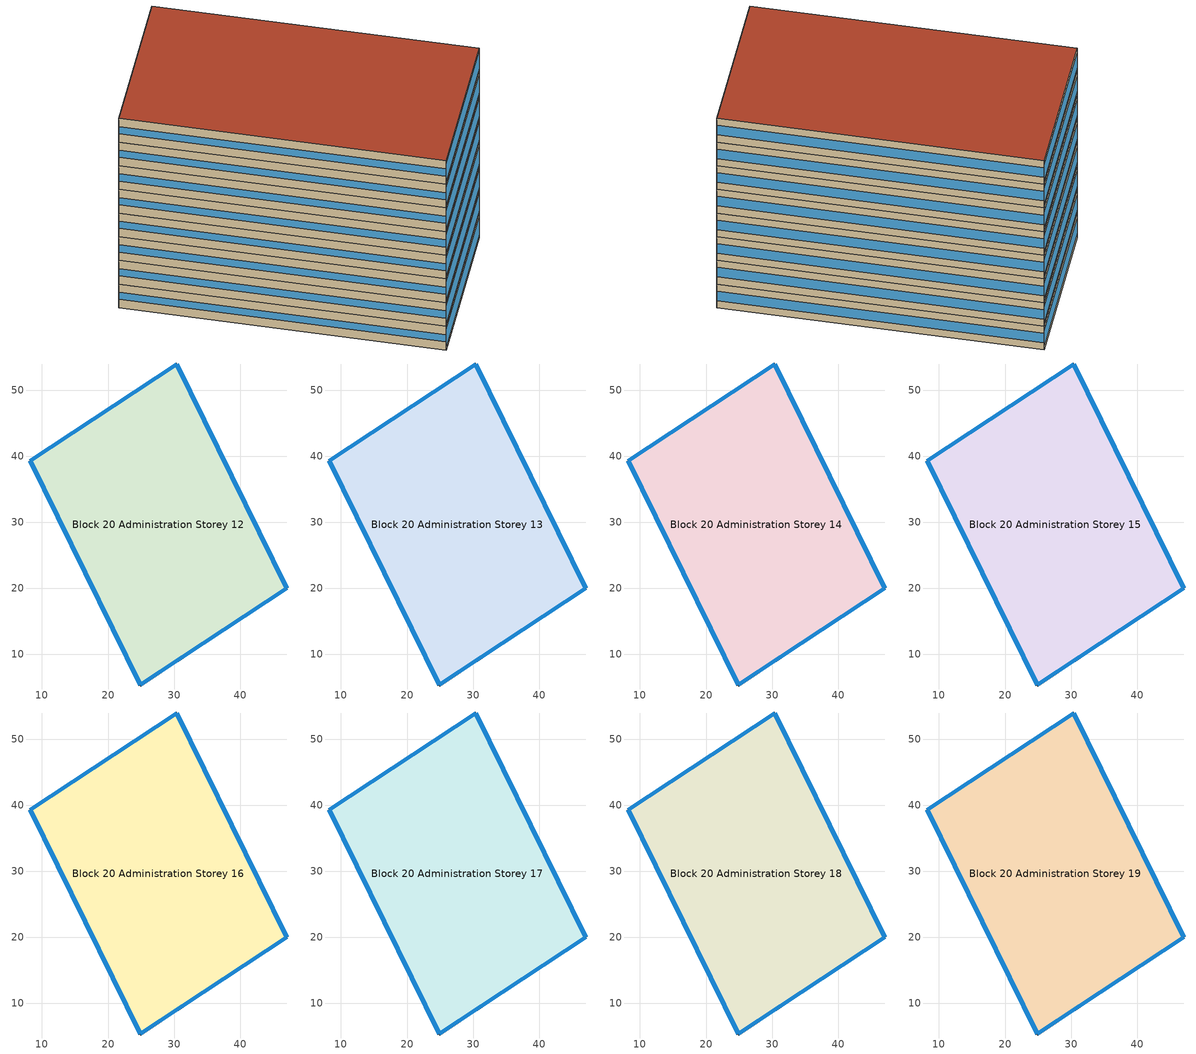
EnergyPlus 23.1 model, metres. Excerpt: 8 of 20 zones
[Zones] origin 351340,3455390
Block 20 Administration Storey 12
 floor outside (Project Floor): 30.41,53.95 47.08,20.01 24.87,5.36 8.2,39.3 z36
 wall outside (Project Wall): 8.2,39.3 24.87,5.36 47.08,20.01 30.41,53.95 8.2,39.3 z36:39
 window (Administration_west_window_construction): 8.21,39.28 24.86,5.38 z37.05:37.95
 window (Administration_south_window_construction): 24.88,5.37 47.07,20 z36.45:38.55
 window (Administration_east_window_construction): 47.08,20.03 30.42,53.94 z36.9:38.1
 window (Administration_north_window_construction): 30.4,53.94 8.21,39.31 z36.6:38.4
 roof outside (Project Ceiling): 47.08,20.01 30.41,53.95 8.2,39.3 24.87,5.36 z39
Block 20 Administration Storey 13
 floor outside (Project Floor): 30.41,53.95 47.08,20.01 24.87,5.36 8.2,39.3 z39
 wall outside (Project Wall): 8.2,39.3 24.87,5.36 47.08,20.01 30.41,53.95 8.2,39.3 z39:42
 window (Administration_west_window_construction): 8.21,39.28 24.86,5.38 z40.05:40.95
 window (Administration_south_window_construction): 24.88,5.37 47.07,20 z39.45:41.55
 window (Administration_east_window_construction): 47.08,20.03 30.42,53.94 z39.9:41.1
 window (Administration_north_window_construction): 30.4,53.94 8.21,39.31 z39.6:41.4
 roof outside (Project Ceiling): 47.08,20.01 30.41,53.95 8.2,39.3 24.87,5.36 z42
Block 20 Administration Storey 14
 floor outside (Project Floor): 30.41,53.95 47.08,20.01 24.87,5.36 8.2,39.3 z42
 wall outside (Project Wall): 8.2,39.3 24.87,5.36 47.08,20.01 30.41,53.95 8.2,39.3 z42:45
 window (Administration_west_window_construction): 8.21,39.28 24.86,5.38 z43.05:43.95
 window (Administration_south_window_construction): 24.88,5.37 47.07,20 z42.45:44.55
 window (Administration_east_window_construction): 47.08,20.03 30.42,53.94 z42.9:44.1
 window (Administration_north_window_construction): 30.4,53.94 8.21,39.31 z42.6:44.4
 roof outside (Project Ceiling): 47.08,20.01 30.41,53.95 8.2,39.3 24.87,5.36 z45
Block 20 Administration Storey 15
 floor outside (Project Floor): 30.41,53.95 47.08,20.01 24.87,5.36 8.2,39.3 z45
 wall outside (Project Wall): 8.2,39.3 24.87,5.36 47.08,20.01 30.41,53.95 8.2,39.3 z45:48
 window (Administration_west_window_construction): 8.21,39.28 24.86,5.38 z46.05:46.95
 window (Administration_south_window_construction): 24.88,5.37 47.07,20 z45.45:47.55
 window (Administration_east_window_construction): 47.08,20.03 30.42,53.94 z45.9:47.1
 window (Administration_north_window_construction): 30.4,53.94 8.21,39.31 z45.6:47.4
 roof outside (Project Ceiling): 47.08,20.01 30.41,53.95 8.2,39.3 24.87,5.36 z48
Block 20 Administration Storey 16
 floor outside (Project Floor): 30.41,53.95 47.08,20.01 24.87,5.36 8.2,39.3 z48
 wall outside (Project Wall): 8.2,39.3 24.87,5.36 47.08,20.01 30.41,53.95 8.2,39.3 z48:51
 window (Administration_west_window_construction): 8.21,39.28 24.86,5.38 z49.05:49.95
 window (Administration_south_window_construction): 24.88,5.37 47.07,20 z48.45:50.55
 window (Administration_east_window_construction): 47.08,20.03 30.42,53.94 z48.9:50.1
 window (Administration_north_window_construction): 30.4,53.94 8.21,39.31 z48.6:50.4
 roof outside (Project Ceiling): 47.08,20.01 30.41,53.95 8.2,39.3 24.87,5.36 z51
Block 20 Administration Storey 17
 floor outside (Project Floor): 30.41,53.95 47.08,20.01 24.87,5.36 8.2,39.3 z51
 wall outside (Project Wall): 8.2,39.3 24.87,5.36 47.08,20.01 30.41,53.95 8.2,39.3 z51:54
 window (Administration_west_window_construction): 8.21,39.28 24.86,5.38 z52.05:52.95
 window (Administration_south_window_construction): 24.88,5.37 47.07,20 z51.45:53.55
 window (Administration_east_window_construction): 47.08,20.03 30.42,53.94 z51.9:53.1
 window (Administration_north_window_construction): 30.4,53.94 8.21,39.31 z51.6:53.4
 roof outside (Project Ceiling): 47.08,20.01 30.41,53.95 8.2,39.3 24.87,5.36 z54
Block 20 Administration Storey 18
 floor outside (Project Floor): 30.41,53.95 47.08,20.01 24.87,5.36 8.2,39.3 z54
 wall outside (Project Wall): 8.2,39.3 24.87,5.36 47.08,20.01 30.41,53.95 8.2,39.3 z54:57
 window (Administration_west_window_construction): 8.21,39.28 24.86,5.38 z55.05:55.95
 window (Administration_south_window_construction): 24.88,5.37 47.07,20 z54.45:56.55
 window (Administration_east_window_construction): 47.08,20.03 30.42,53.94 z54.9:56.1
 window (Administration_north_window_construction): 30.4,53.94 8.21,39.31 z54.6:56.4
 roof outside (Project Ceiling): 47.08,20.01 30.41,53.95 8.2,39.3 24.87,5.36 z57
Block 20 Administration Storey 19
 floor outside (Project Floor): 30.41,53.95 47.08,20.01 24.87,5.36 8.2,39.3 z57
 wall outside (Project Wall): 8.2,39.3 24.87,5.36 47.08,20.01 30.41,53.95 8.2,39.3 z57:60
 window (Administration_west_window_construction): 8.21,39.28 24.86,5.38 z58.05:58.95
 window (Administration_south_window_construction): 24.88,5.37 47.07,20 z57.45:59.55
 window (Administration_east_window_construction): 47.08,20.03 30.42,53.94 z57.9:59.1
 window (Administration_north_window_construction): 30.4,53.94 8.21,39.31 z57.6:59.4
 roof outside (Project Flat Roof): 47.08,20.01 30.41,53.95 8.2,39.3 24.87,5.36 z60
[Building]
Building_1: North Axis=0; Terrain=City; Loads Convergence Tolerance Value=0.04; Temperature Convergence Tolerance Value=0.4; Solar Distribution=FullExterior; Maximum Number of Warmup Days=25; Minimum Number of Warmup Days=6
[Site:Location]
CHN Design_Conditions: Latitude=30; Longitude=114; Time Zone=8; Elevation=12
[SIZINGPERIOD:DESIGNDAY] Day of Month=21; DryBulb Temperature Range Modifier Type=DefaultMultipliers; Humidity Condition Type=Wetbulb; Barometric Pressure=101181; Rain Indicator=No; Snow Indicator=No; Daylight Saving Time Indicator=No; Sky Clearness=0; Begin Environment Reset Mode=FullResetAtBeginEnvironment
Name | Month | Day Type | Maximum DryBulb Temperature | Daily DryBulb Temperature Range | Wetbulb or DewPoint at Maximum DryBulb | Wind Speed | Wind Direction | Solar Model Indicator | ASHRAE Clear Sky Optical Depth for Beam Irradiance taub | ASHRAE Clear Sky Optical Depth for Diffuse Irradiance taud
Ann Htg 99.6% Condns DB | 1 | WinterDesignDay | -10 | 0 | -4.8 | 1 | 340 | ASHRAEClearSky | 0 | 0
Ann Clg .4% Condns DB=>MWB | 7 | SummerDesignDay | 40 | 6.6 | 27.1 | 3.5 | 220 | ASHRAETau | 0.781 | 1.413
[MATERIAL]
DefaultMaterial: Roughness=Rough; Thickness=0.1; Conductivity=0.1; Density=1000; Specific Heat=1000; Thermal Absorptance=0.9; Solar Absorptance=0.7; Visible Absorptance=0.7
[WINDOWMATERIAL:SIMPLEGLAZINGSYSTEM] UFactor=3; Visible Transmittance=0.6
Name | Solar Heat Gain Coefficient
Administration_east_window; Administration_south_window; Administration_west_window | 0.3
Administration_north_window | 0.35
[CONSTRUCTION]
Project Wall; Project Floor; Project Flat Roof; Project Ceiling: DefaultMaterial
Administration_east_window_construction: Administration_east_window
Administration_south_window_construction: Administration_south_window
Administration_west_window_construction: Administration_west_window
Administration_north_window_construction: Administration_north_window
[SPACE] Ceiling Height=autocalculate; Volume=autocalculate; Floor Area=autocalculate; Space Type=Administration
Name | Zone
Block 20 Administration Storey 12_space | Block 20 Administration Storey 12
Block 20 Administration Storey 13_space | Block 20 Administration Storey 13
Block 20 Administration Storey 14_space | Block 20 Administration Storey 14
Block 20 Administration Storey 15_space | Block 20 Administration Storey 15
Block 20 Administration Storey 16_space | Block 20 Administration Storey 16
Block 20 Administration Storey 17_space | Block 20 Administration Storey 17
Block 20 Administration Storey 18_space | Block 20 Administration Storey 18
Block 20 Administration Storey 19_space | Block 20 Administration Storey 19
[SPACELIST]
Administration: Block 20 Administration Storey 0_space, Block 20 Administration Storey 1_space, Block 20 Administration Storey 2_space, Block 20 Administration Storey 3_space, Block 20 Administration Storey 4_space, Block 20 Administration Storey 5_space, Block 20 Administration Storey 6_space, Block 20 Administration Storey 7_space, Block 20 Administration Storey 8_space, Block 20 Administration Storey 9_space, Block 20 Administration Storey 10_space, Block 20 Administration Storey 11_space, Block 20 Administration Storey 12_space, Block 20 Administration Storey 13_space, Block 20 Administration Storey 14_space, Block 20 Administration Storey 15_space, Block 20 Administration Storey 16_space, Block 20 Administration Storey 17_space, Block 20 Administration Storey 18_space, Block 20 Administration Storey 19_space
[ZONE] Type=1; Multiplier=1; Ceiling Height=autocalculate; Volume=autocalculate; Floor Area=autocalculate; Part of Total Floor Area=Yes
Block 20 Administration Storey 12; Block 20 Administration Storey 13; Block 20 Administration Storey 14; Block 20 Administration Storey 15; Block 20 Administration Storey 16; Block 20 Administration Storey 17; Block 20 Administration Storey 18; Block 20 Administration Storey 19
[PEOPLE]
People_for_administration: Zone or ZoneList or Space or SpaceList=Administration; Number of People Schedule=SeasonalSchedule_Schedule_administration_people; Number of People Calculation Method=People/Area; People per Floor Area=0.125; Fraction Radiant=0.3; Sensible Heat Fraction=autocalculate; Activity Level Schedule=SeasonalSchedule_Schedule_administration_activity; Carbon Dioxide Generation Rate=3.82e-08; Enable ASHRAE 55 Comfort Warnings=No; Mean Radiant Temperature Calculation Type=ZoneAveraged; Clothing Insulation Calculation Method=ClothingInsulationSchedule; Cold Stress Temperature Threshold=15.56; Heat Stress Temperature Threshold=30
[LIGHTS]
Light_for_administration: Zone or ZoneList or Space or SpaceList=Administration; Schedule=SeasonalSchedule_administration_lighting; Design Level Calculation Method=Watts/Area; Watts per Zone Floor Area=8; Return Air Fraction=0; Fraction Radiant=0.32; Fraction Visible=0.25; Fraction Replaceable=1; EndUse Subcategory=General; Return Air Fraction Calculated from Plenum Temperature=No; Return Air Fraction Function of Plenum Temperature Coefficient 1=0; Return Air Fraction Function of Plenum Temperature Coefficient 2=0
[ELECTRICEQUIPMENT]
Equipment_for_administration: Zone or ZoneList or Space or SpaceList=Administration; Schedule=SeasonalSchedule_Schedule_administration_equipment; Design Level Calculation Method=Watts/Area; Watts per Zone Floor Area=15; Fraction Latent=0; Fraction Radiant=0; Fraction Lost=0; EndUse Subcategory=Electric Equipment
[DAYLIGHTING:CONTROLS] Illuminance Setpoint at Reference Point 1=300
Name | Zone or Space | Glare Calculation Daylighting Reference Point | Daylighting Reference Point 1
Dlight_Block 20 Administration Storey 12 | Block 20 Administration Storey 12 | Rpoint_Block 20 Administration Storey 12 | Rpoint_Block 20 Administration Storey 12
Dlight_Block 20 Administration Storey 13 | Block 20 Administration Storey 13 | Rpoint_Block 20 Administration Storey 13 | Rpoint_Block 20 Administration Storey 13
Dlight_Block 20 Administration Storey 14 | Block 20 Administration Storey 14 | Rpoint_Block 20 Administration Storey 14 | Rpoint_Block 20 Administration Storey 14
Dlight_Block 20 Administration Storey 15 | Block 20 Administration Storey 15 | Rpoint_Block 20 Administration Storey 15 | Rpoint_Block 20 Administration Storey 15
Dlight_Block 20 Administration Storey 16 | Block 20 Administration Storey 16 | Rpoint_Block 20 Administration Storey 16 | Rpoint_Block 20 Administration Storey 16
Dlight_Block 20 Administration Storey 17 | Block 20 Administration Storey 17 | Rpoint_Block 20 Administration Storey 17 | Rpoint_Block 20 Administration Storey 17
Dlight_Block 20 Administration Storey 18 | Block 20 Administration Storey 18 | Rpoint_Block 20 Administration Storey 18 | Rpoint_Block 20 Administration Storey 18
Dlight_Block 20 Administration Storey 19 | Block 20 Administration Storey 19 | Rpoint_Block 20 Administration Storey 19 | Rpoint_Block 20 Administration Storey 19
[HVACTEMPLATE:ZONE:IDEALLOADSAIRSYSTEM] Template Thermostat=Thermostat_for_administration; Maximum Heating Supply Air Temperature=50; Minimum Cooling Supply Air Temperature=13; Maximum Heating Supply Air Humidity Ratio=0.0156; Minimum Cooling Supply Air Humidity Ratio=0.0077; Heating Limit=NoLimit; Cooling Limit=NoLimit; Dehumidification Control Type=ConstantSensibleHeatRatio; Cooling Sensible Heat Ratio=0.7; Dehumidification Setpoint=60; Humidification Control Type=None; Humidification Setpoint=30; Outdoor Air Method=DetailedSpecification; Outdoor Air Flow Rate per Person=0.00944; Outdoor Air Flow Rate per Zone Floor Area=0; Outdoor Air Flow Rate per Zone=0; Design Specification Outdoor Air Object=Ventilation_for_administration; Demand Controlled Ventilation Type=None; Outdoor Air Economizer Type=NoEconomizer; Heat Recovery Type=None; Sensible Heat Recovery Effectiveness=0.7; Latent Heat Recovery Effectiveness=0.65
Block 20 Administration Storey 12; Block 20 Administration Storey 13; Block 20 Administration Storey 14; Block 20 Administration Storey 15; Block 20 Administration Storey 16; Block 20 Administration Storey 17; Block 20 Administration Storey 18; Block 20 Administration Storey 19
[DESIGNSPECIFICATION:OUTDOORAIR]
Ventilation_for_administration: Outdoor Air Method=Flow/Person; Outdoor Air Flow per Person=0.00833333; Outdoor Air Flow per Zone Floor Area=0; Outdoor Air Flow per Zone=0; Outdoor Air Flow Air Changes per Hour=0
[SCHEDULE:DAY:HOURLY]
Schedule_administration_lighting_weekday_hourly: 0.2, 0.2, 0.2, 0.2, 0.2, 0.2, 0.2, 0.5, 0.95, 0.95, 0.95, 0.8, 0.8, 0.95, 0.95, 0.95, 0.95, 0.95, 0.3, 0.2, 0.2, 0.2, 0.2, 0.2
Schedule_administration_lighting_holiday_hourly: 0.2, 0.2, 0.2, 0.2, 0.2, 0.2, 0.2, 0.25, 0.475, 0.475, 0.475, 0.4, 0.4, 0.475, 0.475, 0.475, 0.475, 0.475, 0.2, 0.2, 0.2, 0.2, 0.2, 0.2
Schedule_administration_equipment_weekday_hourly: 0.2, 0.2, 0.2, 0.2, 0.2, 0.2, 0.2, 0.5, 0.95, 0.95, 0.95, 0.5, 0.5, 0.95, 0.95, 0.95, 0.95, 0.3, 0.2, 0.2, 0.2, 0.2, 0.2, 0.2
Schedule_administration_equipment_holiday_hourly: 0.2, 0.2, 0.2, 0.2, 0.2, 0.2, 0.2, 0.25, 0.475, 0.475, 0.475, 0.25, 0.25, 0.475, 0.475, 0.475, 0.475, 0.2, 0.2, 0.2, 0.2, 0.2, 0.2, 0.2
Schedule_administration_people_weekday_hourly: 0, 0, 0, 0, 0, 0, 0.1, 0.5, 0.95, 0.95, 0.95, 0.8, 0.8, 0.95, 0.95, 0.95, 0.95, 0.3, 0.1, 0, 0, 0, 0, 0
Schedule_administration_people_holiday_hourly: 0, 0, 0, 0, 0, 0, 0.02, 0.1, 0.19, 0.19, 0.19, 0.16, 0.16, 0.19, 0.19, 0.19, 0.19, 0.06, 0.02, 0, 0, 0, 0, 0
Schedule_administration_activity_weekday_hourly; Schedule_administration_activity_holiday_hourly: 144, 144, 144, 144, 144, 144, 144, 144, 144, 144, 144, 144, 144, 144, 144, 144, 144, 144, 144, 144, 144, 144, 144, 144
[SCHEDULE:WEEK:DAILY]
Schedule_administration_lighting_weekly: Schedule_administration_lighting_holiday_hourly, Schedule_administration_lighting_weekday_hourly, Schedule_administration_lighting_weekday_hourly, Schedule_administration_lighting_weekday_hourly, Schedule_administration_lighting_weekday_hourly, Schedule_administration_lighting_weekday_hourly, Schedule_administration_lighting_holiday_hourly, Schedule_administration_lighting_holiday_hourly, Schedule_administration_lighting_weekday_hourly, Schedule_administration_lighting_weekday_hourly, Schedule_administration_lighting_holiday_hourly, Schedule_administration_lighting_holiday_hourly
Schedule_administration_equipment_weekly: Schedule_administration_equipment_holiday_hourly, Schedule_administration_equipment_weekday_hourly, Schedule_administration_equipment_weekday_hourly, Schedule_administration_equipment_weekday_hourly, Schedule_administration_equipment_weekday_hourly, Schedule_administration_equipment_weekday_hourly, Schedule_administration_equipment_holiday_hourly, Schedule_administration_equipment_holiday_hourly, Schedule_administration_equipment_weekday_hourly, Schedule_administration_equipment_weekday_hourly, Schedule_administration_equipment_holiday_hourly, Schedule_administration_equipment_holiday_hourly
Schedule_administration_people_weekly: Schedule_administration_people_holiday_hourly, Schedule_administration_people_weekday_hourly, Schedule_administration_people_weekday_hourly, Schedule_administration_people_weekday_hourly, Schedule_administration_people_weekday_hourly, Schedule_administration_people_weekday_hourly, Schedule_administration_people_holiday_hourly, Schedule_administration_people_holiday_hourly, Schedule_administration_people_weekday_hourly, Schedule_administration_people_weekday_hourly, Schedule_administration_people_holiday_hourly, Schedule_administration_people_holiday_hourly
Schedule_administration_activity_weekly: Schedule_administration_activity_holiday_hourly, Schedule_administration_activity_weekday_hourly, Schedule_administration_activity_weekday_hourly, Schedule_administration_activity_weekday_hourly, Schedule_administration_activity_weekday_hourly, Schedule_administration_activity_weekday_hourly, Schedule_administration_activity_holiday_hourly, Schedule_administration_activity_holiday_hourly, Schedule_administration_activity_weekday_hourly, Schedule_administration_activity_weekday_hourly, Schedule_administration_activity_holiday_hourly, Schedule_administration_activity_holiday_hourly
[SCHEDULE:YEAR]
SeasonalSchedule_administration_lighting: Schedule_administration_lighting_weekly, 1, 1, 12, 31
SeasonalSchedule_Schedule_administration_equipment: Schedule_administration_equipment_weekly, 1, 1, 12, 31
SeasonalSchedule_Schedule_administration_people: Schedule_administration_people_weekly, 1, 1, 12, 31
SeasonalSchedule_Schedule_administration_activity: Schedule_administration_activity_weekly, 1, 1, 12, 31
